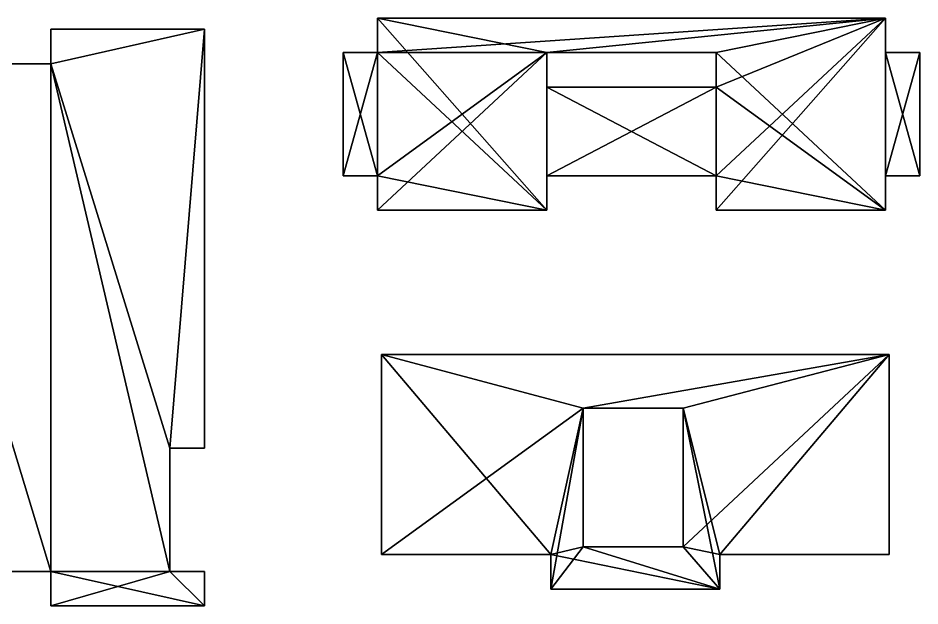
# Model space of a CAD drawing. Extents: x 0 to 733, y -1 to 392.
# Drawn here: x 366.5 to 601, y 239.1 to 392 of the extents above; entities that cross this region are included whole.
import ezdxf

# ---------------------------------------------------------------- set-up
doc = ezdxf.new("R2010")
doc.units = 0
doc.header["$LTSCALE"] = 25.4
doc.layers.get('0').update_dxf_attribs({"linetype": 'CONTINUOUS'})

# ---------------------------------------------------------------- blocks, each defined once
blk = doc.blocks.new('GROUP_7')
at = {"color": 0}
for p, q in [((594, 384, -119.21), (462, 384, -119.21)), ((462, 384, -110.21), (462, 384, -119.21)), ((594, 384, -110.21), (462, 384, -110.21)), ((462, 375, -110.21), (462, 384, -110.21)), ((462, 384, -110.21), (462, 384, -119.21)), ((462, 375, -119.21), (462, 384, -119.21)), ((594, 384, -110.21), (462, 384, -110.21)), ((462, 375, -110.21), (462, 384, -110.21)), ((462, 375, -119.21), (462, 384, -119.21)), ((594, 384, -119.21), (462, 384, -119.21)), ((594, 384, -110.21), (594, 384, -119.21)), ((594, 384, -110.21), (594, 375, -110.21)), ((594, 384, -110.21), (594, 375, -110.21)), ((594, 384, -119.21), (594, 375, -119.21)), ((594, 384, -110.21), (594, 384, -119.21)), ((594, 384, -119.21), (594, 375, -119.21)), ((453, 375, -110.21), (453, 375, -119.21)), ((453, 375, -119.21), (453, 343, -119.21)), ((453, 375, -110.21), (453, 343, -110.21)), ((453, 375, -110.21), (462, 375, -110.21)), ((453, 375, -110.21), (453, 343, -110.21)), ((453, 375, -110.21), (462, 375, -110.21)), ((453, 375, -119.21), (462, 375, -119.21)), ((453, 375, -110.21), (453, 375, -119.21)), ((453, 375, -119.21), (453, 343, -119.21)), ((453, 375, -119.21), (462, 375, -119.21)), ((462, 375, -110.21), (462, 375, -119.21)), ((462, 375, -110.21), (462, 375, -119.21)), ((550, 375, -110.21), (506, 375, -110.21)), ((506, 375, -110.21), (506, 366, -110.21)), ((550, 375, -110.21), (506, 375, -110.21)), ((506, 375, -110.21), (506, 375, -119.21)), ((550, 375, -119.21), (506, 375, -119.21)), ((506, 375, -110.21), (506, 366, -110.21)), ((506, 375, -119.21), (506, 366, -119.21)), ((506, 375, -110.21), (506, 375, -119.21)), ((550, 375, -119.21), (506, 375, -119.21)), ((506, 375, -119.21), (506, 366, -119.21)), ((550, 366, -110.21), (550, 375, -110.21)), ((550, 366, -110.21), (550, 375, -110.21)), ((550, 375, -110.21), (550, 375, -119.21)), ((550, 366, -119.21), (550, 375, -119.21)), ((550, 375, -110.21), (550, 375, -119.21)), ((550, 366, -119.21), (550, 375, -119.21)), ((594, 375, -110.21), (603, 375, -110.21)), ((594, 375, -119.21), (603, 375, -119.21)), ((594, 375, -110.21), (594, 375, -119.21)), ((594, 375, -110.21), (603, 375, -110.21)), ((594, 375, -110.21), (594, 375, -119.21)), ((594, 375, -119.21), (603, 375, -119.21)), ((603, 375, -110.21), (603, 375, -119.21)), ((603, 343, -119.21), (603, 375, -119.21)), ((603, 375, -110.21), (603, 375, -119.21)), ((603, 343, -110.21), (603, 375, -110.21)), ((603, 343, -110.21), (603, 375, -110.21)), ((603, 343, -119.21), (603, 375, -119.21)), ((506, 366, -110.21), (550, 366, -110.21)), ((506, 366, -110.21), (550, 366, -110.21)), ((506, 366, -119.21), (550, 366, -119.21)), ((506, 366, -110.21), (506, 366, -119.21)), ((506, 366, -110.21), (506, 366, -119.21)), ((506, 366, -119.21), (550, 366, -119.21)), ((550, 366, -110.21), (550, 366, -119.21)), ((550, 366, -110.21), (550, 366, -119.21)), ((453, 343, -110.21), (453, 343, -119.21)), ((453, 343, -110.21), (462, 343, -110.21)), ((453, 343, -110.21), (462, 343, -110.21)), ((453, 343, -110.21), (453, 343, -119.21)), ((453, 343, -119.21), (462, 343, -119.21)), ((453, 343, -119.21), (462, 343, -119.21)), ((462, 343, -110.21), (462, 334, -110.21)), ((462, 343, -110.21), (462, 334, -110.21)), ((462, 343, -110.21), (462, 343, -119.21)), ((462, 343, -119.21), (462, 334, -119.21)), ((462, 343, -110.21), (462, 343, -119.21)), ((462, 343, -119.21), (462, 334, -119.21)), ((506, 343, -110.21), (550, 343, -110.21)), ((506, 343, -110.21), (506, 343, -119.21)), ((506, 343, -119.21), (550, 343, -119.21)), ((506, 334, -110.21), (506, 343, -110.21)), ((506, 343, -110.21), (550, 343, -110.21)), ((506, 334, -110.21), (506, 343, -110.21)), ((506, 334, -119.21), (506, 343, -119.21)), ((506, 343, -110.21), (506, 343, -119.21)), ((506, 343, -119.21), (550, 343, -119.21)), ((506, 334, -119.21), (506, 343, -119.21)), ((550, 343, -110.21), (550, 343, -119.21)), ((550, 343, -110.21), (550, 334, -110.21)), ((550, 343, -110.21), (550, 334, -110.21)), ((550, 343, -110.21), (550, 343, -119.21)), ((550, 343, -119.21), (550, 334, -119.21)), ((550, 343, -119.21), (550, 334, -119.21)), ((594, 334, -110.21), (594, 343, -110.21)), ((594, 343, -110.21), (603, 343, -110.21)), ((594, 334, -110.21), (594, 343, -110.21)), ((594, 334, -119.21), (594, 343, -119.21)), ((594, 343, -110.21), (594, 343, -119.21)), ((594, 343, -110.21), (603, 343, -110.21)), ((594, 343, -110.21), (594, 343, -119.21)), ((594, 343, -119.21), (603, 343, -119.21)), ((594, 343, -119.21), (603, 343, -119.21)), ((594, 334, -119.21), (594, 343, -119.21)), ((603, 343, -110.21), (603, 343, -119.21)), ((603, 343, -110.21), (603, 343, -119.21)), ((462, 334, -110.21), (462, 334, -119.21)), ((462, 334, -119.21), (506, 334, -119.21)), ((462, 334, -110.21), (506, 334, -110.21)), ((462, 334, -110.21), (506, 334, -110.21)), ((462, 334, -110.21), (462, 334, -119.21)), ((462, 334, -119.21), (506, 334, -119.21)), ((506, 334, -110.21), (506, 334, -119.21)), ((506, 334, -110.21), (506, 334, -119.21)), ((550, 334, -110.21), (594, 334, -110.21)), ((550, 334, -110.21), (550, 334, -119.21)), ((550, 334, -119.21), (594, 334, -119.21)), ((550, 334, -110.21), (594, 334, -110.21)), ((550, 334, -110.21), (550, 334, -119.21)), ((550, 334, -119.21), (594, 334, -119.21)), ((594, 334, -110.21), (594, 334, -119.21)), ((594, 334, -110.21), (594, 334, -119.21))]:
    blk.add_line(p, q, dxfattribs=at)
mesh = blk.add_polyface(dxfattribs=at)
corners = [(594, 334, -110.21), (550, 343, -110.21), (550, 334, -110.21), (550, 366, -110.21), (550, 375, -110.21), (603, 343, -110.21), (594, 375, -110.21), (594, 343, -110.21), (603, 375, -110.21), (506, 334, -110.21), (462, 343, -110.21), (462, 334, -110.21), (462, 375, -110.21), (462, 384, -110.21), (506, 375, -110.21), (594, 384, -110.21), (506, 343, -110.21), (506, 366, -110.21), (453, 375, -110.21), (453, 343, -110.21)]
mesh.append_faces([[corners[k] for k in face] for face in [(0, 1, 2), (6, 5, 8), (9, 10, 11), (10, 18, 19)]], dxfattribs={"vtx0": -1, "color": 0})
mesh.append_faces([[corners[k] for k in face] for face in [(3, 0, 4), (5, 6, 7), (12, 9, 13), (13, 14, 15), (14, 16, 17), (15, 7, 6), (1, 17, 16), (17, 1, 3), (18, 10, 12)]], dxfattribs={"vtx0": -1, "vtx1": -1, "color": 0})
mesh.append_faces([[corners[k] for k in face] for face in [(1, 0, 3), (10, 9, 12), (13, 9, 14), (15, 4, 0)]], dxfattribs={"vtx0": -1, "vtx1": -1, "vtx2": -1, "color": 0})
mesh.append_faces([[corners[k] for k in face] for face in [(14, 9, 16), (15, 14, 4), (15, 0, 7)]], dxfattribs={"vtx0": -1, "vtx2": -1, "color": 0})
mesh = blk.add_polyface(dxfattribs=at)
corners = [(603, 375, -119.21), (594, 343, -119.21), (594, 375, -119.21), (603, 343, -119.21), (594, 384, -119.21), (462, 375, -119.21), (462, 384, -119.21), (506, 375, -119.21), (462, 343, -119.21), (462, 334, -119.21), (550, 375, -119.21), (550, 366, -119.21), (550, 343, -119.21), (550, 334, -119.21), (594, 334, -119.21), (506, 343, -119.21), (506, 366, -119.21), (506, 334, -119.21), (453, 343, -119.21), (453, 375, -119.21)]
mesh.append_faces([[corners[k] for k in face] for face in [(1, 0, 3), (4, 5, 6), (5, 18, 19)]], dxfattribs={"vtx0": -1, "color": 0})
mesh.append_faces([[corners[k] for k in face] for face in [(0, 1, 2), (8, 7, 9), (7, 4, 10), (10, 4, 11), (12, 4, 13), (13, 4, 14), (14, 2, 1), (11, 15, 16), (15, 11, 12), (17, 16, 15), (18, 5, 8)]], dxfattribs={"vtx0": -1, "vtx1": -1, "color": 0})
mesh.append_faces([[corners[k] for k in face] for face in [(5, 4, 7), (5, 7, 8), (11, 4, 12)]], dxfattribs={"vtx0": -1, "vtx1": -1, "vtx2": -1, "color": 0})
mesh.append_faces([[corners[k] for k in face] for face in [(14, 4, 2), (7, 17, 9), (17, 7, 16)]], dxfattribs={"vtx0": -1, "vtx2": -1, "color": 0})
mesh = blk.add_polyface(dxfattribs=at)
corners = [(462, 384, -110.21), (594, 384, -119.21), (462, 384, -119.21), (594, 384, -110.21)]
mesh.append_faces([[corners[k] for k in face] for face in [(0, 1, 2), (1, 0, 3)]], dxfattribs={"vtx0": -1, "color": 0})
mesh = blk.add_polyface(dxfattribs=at)
corners = [(462, 384, -110.21), (462, 375, -119.21), (462, 375, -110.21), (462, 384, -119.21)]
mesh.append_faces([[corners[k] for k in face] for face in [(0, 1, 2), (1, 0, 3)]], dxfattribs={"vtx0": -1, "color": 0})
mesh = blk.add_polyface(dxfattribs=at)
corners = [(594, 384, -119.21), (594, 375, -110.21), (594, 375, -119.21), (594, 384, -110.21)]
mesh.append_faces([[corners[k] for k in face] for face in [(0, 1, 2), (1, 0, 3)]], dxfattribs={"vtx0": -1, "color": 0})
mesh = blk.add_polyface(dxfattribs=at)
corners = [(453, 375, -110.21), (453, 343, -119.21), (453, 343, -110.21), (453, 375, -119.21)]
mesh.append_faces([[corners[k] for k in face] for face in [(0, 1, 2), (1, 0, 3)]], dxfattribs={"vtx0": -1, "color": 0})
mesh = blk.add_polyface(dxfattribs=at)
corners = [(453, 375, -110.21), (462, 375, -119.21), (453, 375, -119.21), (462, 375, -110.21)]
mesh.append_faces([[corners[k] for k in face] for face in [(0, 1, 2), (1, 0, 3)]], dxfattribs={"vtx0": -1, "color": 0})
mesh = blk.add_polyface(dxfattribs=at)
corners = [(550, 375, -110.21), (506, 375, -119.21), (550, 375, -119.21), (506, 375, -110.21)]
mesh.append_faces([[corners[k] for k in face] for face in [(0, 1, 2), (1, 0, 3)]], dxfattribs={"vtx0": -1, "color": 0})
mesh = blk.add_polyface(dxfattribs=at)
corners = [(506, 375, -119.21), (506, 366, -110.21), (506, 366, -119.21), (506, 375, -110.21)]
mesh.append_faces([[corners[k] for k in face] for face in [(0, 1, 2), (1, 0, 3)]], dxfattribs={"vtx0": -1, "color": 0})
mesh = blk.add_polyface(dxfattribs=at)
corners = [(550, 375, -110.21), (550, 366, -119.21), (550, 366, -110.21), (550, 375, -119.21)]
mesh.append_faces([[corners[k] for k in face] for face in [(0, 1, 2), (1, 0, 3)]], dxfattribs={"vtx0": -1, "color": 0})
mesh = blk.add_polyface(dxfattribs=at)
corners = [(594, 375, -110.21), (603, 375, -119.21), (594, 375, -119.21), (603, 375, -110.21)]
mesh.append_faces([[corners[k] for k in face] for face in [(0, 1, 2), (1, 0, 3)]], dxfattribs={"vtx0": -1, "color": 0})
mesh = blk.add_polyface(dxfattribs=at)
corners = [(603, 375, -119.21), (603, 343, -110.21), (603, 343, -119.21), (603, 375, -110.21)]
mesh.append_faces([[corners[k] for k in face] for face in [(0, 1, 2), (1, 0, 3)]], dxfattribs={"vtx0": -1, "color": 0})
mesh = blk.add_polyface(dxfattribs=at)
corners = [(506, 366, -110.21), (550, 366, -119.21), (506, 366, -119.21), (550, 366, -110.21)]
mesh.append_faces([[corners[k] for k in face] for face in [(0, 1, 2), (1, 0, 3)]], dxfattribs={"vtx0": -1, "color": 0})
mesh = blk.add_polyface(dxfattribs=at)
corners = [(462, 343, -110.21), (453, 343, -119.21), (462, 343, -119.21), (453, 343, -110.21)]
mesh.append_faces([[corners[k] for k in face] for face in [(0, 1, 2), (1, 0, 3)]], dxfattribs={"vtx0": -1, "color": 0})
mesh = blk.add_polyface(dxfattribs=at)
corners = [(462, 343, -110.21), (462, 334, -119.21), (462, 334, -110.21), (462, 343, -119.21)]
mesh.append_faces([[corners[k] for k in face] for face in [(0, 1, 2), (1, 0, 3)]], dxfattribs={"vtx0": -1, "color": 0})
mesh = blk.add_polyface(dxfattribs=at)
corners = [(550, 343, -110.21), (506, 343, -119.21), (550, 343, -119.21), (506, 343, -110.21)]
mesh.append_faces([[corners[k] for k in face] for face in [(0, 1, 2), (1, 0, 3)]], dxfattribs={"vtx0": -1, "color": 0})
mesh = blk.add_polyface(dxfattribs=at)
corners = [(506, 343, -119.21), (506, 334, -110.21), (506, 334, -119.21), (506, 343, -110.21)]
mesh.append_faces([[corners[k] for k in face] for face in [(0, 1, 2), (1, 0, 3)]], dxfattribs={"vtx0": -1, "color": 0})
mesh = blk.add_polyface(dxfattribs=at)
corners = [(550, 343, -110.21), (550, 334, -119.21), (550, 334, -110.21), (550, 343, -119.21)]
mesh.append_faces([[corners[k] for k in face] for face in [(0, 1, 2), (1, 0, 3)]], dxfattribs={"vtx0": -1, "color": 0})
mesh = blk.add_polyface(dxfattribs=at)
corners = [(594, 343, -119.21), (594, 334, -110.21), (594, 334, -119.21), (594, 343, -110.21)]
mesh.append_faces([[corners[k] for k in face] for face in [(0, 1, 2), (1, 0, 3)]], dxfattribs={"vtx0": -1, "color": 0})
mesh = blk.add_polyface(dxfattribs=at)
corners = [(603, 343, -110.21), (594, 343, -119.21), (603, 343, -119.21), (594, 343, -110.21)]
mesh.append_faces([[corners[k] for k in face] for face in [(0, 1, 2), (1, 0, 3)]], dxfattribs={"vtx0": -1, "color": 0})
mesh = blk.add_polyface(dxfattribs=at)
corners = [(506, 334, -110.21), (462, 334, -119.21), (506, 334, -119.21), (462, 334, -110.21)]
mesh.append_faces([[corners[k] for k in face] for face in [(0, 1, 2), (1, 0, 3)]], dxfattribs={"vtx0": -1, "color": 0})
mesh = blk.add_polyface(dxfattribs=at)
corners = [(594, 334, -110.21), (550, 334, -119.21), (594, 334, -119.21), (550, 334, -110.21)]
mesh.append_faces([[corners[k] for k in face] for face in [(0, 1, 2), (1, 0, 3)]], dxfattribs={"vtx0": -1, "color": 0})
blk = doc.blocks.new('GROUP_6')
at = {"color": 0}
for p, q in [((0, -71.03, 9), (40.44, -71.03, 9)), ((0, -80.03, 9), (0, -71.03, 9)), ((0, -80.03, 9), (0, -71.03, 9)), ((0, -71.03, 9), (0, -71.03)), ((0, -80.03), (0, -71.03)), ((0, -71.03, 9), (40.44, -71.03, 9)), ((0, -71.03), (40.44, -71.03)), ((0, -71.03, 9), (0, -71.03)), ((0, -80.03), (0, -71.03)), ((0, -71.03), (40.44, -71.03)), ((40.44, -71.03), (40.44, -80.03)), ((40.44, -71.03), (40.44, -71.03, 9)), ((40.44, -71.03, 9), (40.44, -80.03, 9)), ((40.44, -71.03, 9), (40.44, -80.03, 9)), ((40.44, -71.03), (40.44, -71.03, 9)), ((40.44, -71.03), (40.44, -80.03)), ((80, -71.03, 9), (120, -71.03, 9)), ((80, -80.03, 9), (80, -71.03, 9)), ((80, -71.03), (80, -71.03, 9)), ((80, -71.03, 9), (120, -71.03, 9)), ((80, -71.03), (120, -71.03)), ((80, -80.03), (80, -71.03)), ((80, -80.03, 9), (80, -71.03, 9)), ((80, -71.03), (80, -71.03, 9)), ((80, -80.03), (80, -71.03)), ((80, -71.03), (120, -71.03)), ((120, -71.03, 9), (120, -80.03, 9)), ((120, -71.03), (120, -71.03, 9)), ((120, -71.03), (120, -80.03)), ((120, -71.03), (120, -71.03, 9)), ((120, -71.03, 9), (120, -80.03, 9)), ((120, -71.03), (120, -80.03)), ((160, -71.03, 9), (200, -71.03, 9)), ((160, -80.03, 9), (160, -71.03, 9)), ((160, -80.03), (160, -71.03)), ((160, -80.03, 9), (160, -71.03, 9)), ((160, -71.03), (160, -71.03, 9)), ((160, -71.03), (160, -71.03, 9)), ((160, -71.03, 9), (200, -71.03, 9)), ((160, -71.03), (200, -71.03)), ((160, -80.03), (160, -71.03)), ((160, -71.03), (200, -71.03)), ((200, -180.03, 9), (200, -71.03, 9)), ((200, -71.03, 9), (200, -71.03)), ((200, -180.03), (200, -71.03)), ((200, -180.03, 9), (200, -71.03, 9)), ((200, -180.03), (200, -71.03)), ((200, -71.03, 9), (200, -71.03)), ((9, -80.03), (0, -80.03)), ((9, -80.03, 9), (0, -80.03, 9)), ((0, -80.03), (0, -80.03, 9)), ((9, -80.03, 9), (0, -80.03, 9)), ((0, -80.03), (0, -80.03, 9)), ((9, -80.03), (0, -80.03)), ((9, -80.03), (9, -80.03, 9)), ((9, -101.03, 9), (9, -80.03, 9)), ((9, -101.03), (9, -80.03)), ((9, -101.03, 9), (9, -80.03, 9)), ((9, -80.03), (9, -80.03, 9)), ((9, -101.03), (9, -80.03)), ((40.44, -80.03), (40.44, -80.03, 9)), ((40.44, -80.03), (80, -80.03)), ((40.44, -80.03), (40.44, -80.03, 9)), ((40.44, -80.03, 9), (80, -80.03, 9)), ((40.44, -80.03, 9), (80, -80.03, 9)), ((40.44, -80.03), (80, -80.03)), ((80, -80.03), (80, -80.03, 9)), ((80, -80.03), (80, -80.03, 9)), ((120, -80.03), (160, -80.03)), ((120, -80.03), (120, -80.03, 9)), ((120, -80.03, 9), (160, -80.03, 9)), ((120, -80.03, 9), (160, -80.03, 9)), ((120, -80.03), (120, -80.03, 9)), ((120, -80.03), (160, -80.03)), ((160, -80.03), (160, -80.03, 9)), ((160, -80.03), (160, -80.03, 9)), ((0, -101.03), (9, -101.03)), ((0, -101.03), (0, -101.03, 9)), ((0, -101.03, 9), (9, -101.03, 9)), ((0, -101.03, 9), (9, -101.03, 9)), ((0, -131.03, 9), (0, -101.03, 9)), ((0, -131.03, 9), (0, -101.03, 9)), ((0, -101.03), (0, -101.03, 9)), ((0, -131.03), (0, -101.03)), ((0, -131.03), (0, -101.03)), ((0, -101.03), (9, -101.03)), ((9, -101.03), (9, -101.03, 9)), ((9, -101.03), (9, -101.03, 9)), ((9, -131.03), (0, -131.03)), ((9, -131.03, 9), (0, -131.03, 9)), ((0, -131.03), (0, -131.03, 9)), ((9, -131.03, 9), (0, -131.03, 9)), ((0, -131.03), (0, -131.03, 9)), ((9, -131.03), (0, -131.03)), ((9, -131.03), (9, -131.03, 9)), ((9, -161.03, 9), (9, -131.03, 9)), ((9, -161.03), (9, -131.03)), ((9, -161.03, 9), (9, -131.03, 9)), ((9, -131.03), (9, -131.03, 9)), ((9, -161.03), (9, -131.03)), ((0, -191.03, 9), (0, -161.03, 9)), ((0, -161.03), (0, -161.03, 9)), ((0, -191.03), (0, -161.03)), ((0, -161.03), (9, -161.03)), ((0, -161.03), (0, -161.03, 9)), ((0, -161.03, 9), (9, -161.03, 9)), ((0, -161.03, 9), (9, -161.03, 9)), ((0, -191.03, 9), (0, -161.03, 9)), ((0, -191.03), (0, -161.03)), ((0, -161.03), (9, -161.03)), ((9, -161.03), (9, -161.03, 9)), ((9, -161.03), (9, -161.03, 9)), ((191, -180.03, 9), (191, -212.03, 9)), ((191, -180.03), (191, -212.03)), ((191, -180.03, 9), (191, -180.03)), ((191, -180.03, 9), (191, -212.03, 9)), ((191, -180.03, 9), (200, -180.03, 9)), ((200, -180.03), (191, -180.03)), ((191, -180.03), (191, -212.03)), ((200, -180.03), (191, -180.03)), ((191, -180.03, 9), (200, -180.03, 9)), ((191, -180.03, 9), (191, -180.03)), ((200, -180.03, 9), (200, -180.03)), ((200, -180.03, 9), (200, -180.03)), ((0, -191.03), (0, -191.03, 9)), ((9, -191.03, 9), (0, -191.03, 9)), ((9, -191.03), (0, -191.03)), ((9, -191.03, 9), (0, -191.03, 9)), ((0, -191.03), (0, -191.03, 9)), ((9, -191.03), (0, -191.03)), ((9, -192.03, 9), (9, -191.03, 9)), ((9, -192.03), (9, -191.03)), ((9, -192.03, 9), (9, -191.03, 9)), ((9, -191.03), (9, -191.03, 9)), ((9, -191.03), (9, -191.03, 9)), ((9, -192.03), (9, -191.03)), ((9, -212.03, 9), (9, -192.03, 9)), ((9, -192.03), (9, -192.03, 9)), ((9, -212.03), (9, -192.03)), ((9, -212.03, 9), (9, -192.03, 9)), ((9, -192.03), (9, -192.03, 9)), ((9, -212.03), (9, -192.03)), ((0, -221.03, 9), (0, -212.03, 9)), ((0, -212.03), (0, -212.03, 9)), ((0, -221.03), (0, -212.03)), ((0, -212.03), (9, -212.03)), ((0, -212.03), (0, -212.03, 9)), ((0, -212.03, 9), (9, -212.03, 9)), ((0, -212.03, 9), (9, -212.03, 9)), ((0, -221.03, 9), (0, -212.03, 9)), ((0, -221.03), (0, -212.03)), ((0, -212.03), (9, -212.03)), ((9, -212.03), (9, -212.03, 9)), ((9, -212.03), (9, -212.03, 9)), ((40, -221.03, 9), (40, -212.03, 9)), ((40, -212.03, 9), (80, -212.03, 9)), ((40, -212.03), (80, -212.03)), ((40, -212.03, 9), (80, -212.03, 9)), ((40, -212.03), (40, -212.03, 9)), ((40, -212.03), (80, -212.03)), ((40, -221.03), (40, -212.03)), ((40, -221.03), (40, -212.03)), ((40, -212.03), (40, -212.03, 9)), ((40, -221.03, 9), (40, -212.03, 9)), ((80, -212.03, 9), (80, -221.03, 9)), ((80, -212.03), (80, -212.03, 9)), ((80, -212.03), (80, -221.03)), ((80, -212.03), (80, -221.03)), ((80, -212.03, 9), (80, -221.03, 9)), ((80, -212.03), (80, -212.03, 9)), ((120, -212.03), (160, -212.03)), ((120, -212.03, 9), (160, -212.03, 9)), ((120, -212.03), (120, -212.03, 9)), ((120, -221.03, 9), (120, -212.03, 9)), ((120, -212.03, 9), (160, -212.03, 9)), ((120, -212.03), (160, -212.03)), ((120, -221.03), (120, -212.03)), ((120, -221.03), (120, -212.03)), ((120, -212.03), (120, -212.03, 9)), ((120, -221.03, 9), (120, -212.03, 9)), ((160, -212.03), (160, -212.03, 9)), ((160, -212.03, 9), (160, -221.03, 9)), ((160, -212.03), (160, -221.03)), ((160, -212.03, 9), (160, -221.03, 9)), ((160, -212.03), (160, -212.03, 9)), ((160, -212.03), (160, -221.03)), ((191, -212.03, 9), (191, -212.03)), ((191, -212.03, 9), (200, -212.03, 9)), ((191, -212.03), (200, -212.03)), ((191, -212.03, 9), (200, -212.03, 9)), ((191, -212.03), (200, -212.03)), ((191, -212.03, 9), (191, -212.03)), ((200, -221.03, 9), (200, -212.03, 9)), ((200, -221.03), (200, -212.03)), ((200, -212.03, 9), (200, -212.03)), ((200, -221.03, 9), (200, -212.03, 9)), ((200, -221.03), (200, -212.03)), ((200, -212.03, 9), (200, -212.03)), ((0, -221.03, 9), (0, -221.03)), ((0, -221.03, 9), (40, -221.03, 9)), ((0, -221.03, 9), (40, -221.03, 9)), ((0, -221.03, 9), (0, -221.03)), ((0, -221.03), (40, -221.03)), ((0, -221.03), (40, -221.03)), ((40, -221.03), (40, -221.03, 9)), ((40, -221.03), (40, -221.03, 9)), ((80, -221.03, 9), (120, -221.03, 9)), ((80, -221.03), (80, -221.03, 9)), ((80, -221.03), (120, -221.03)), ((80, -221.03, 9), (120, -221.03, 9)), ((80, -221.03), (120, -221.03)), ((80, -221.03), (80, -221.03, 9)), ((120, -221.03), (120, -221.03, 9)), ((120, -221.03), (120, -221.03, 9)), ((160, -221.03, 9), (200, -221.03, 9)), ((160, -221.03), (160, -221.03, 9)), ((160, -221.03), (200, -221.03)), ((160, -221.03, 9), (200, -221.03, 9)), ((160, -221.03), (160, -221.03, 9)), ((160, -221.03), (200, -221.03)), ((200, -221.03, 9), (200, -221.03)), ((200, -221.03, 9), (200, -221.03))]:
    blk.add_line(p, q, dxfattribs=at)
mesh = blk.add_polyface(dxfattribs=at)
corners = [(0, -191.03, 9), (9, -161.03, 9), (0, -161.03, 9), (9, -191.03, 9), (9, -192.03, 9), (9, -131.03, 9), (9, -101.03, 9), (9, -80.03, 9), (40, -221.03, 9), (0, -212.03, 9), (0, -221.03, 9), (9, -212.03, 9), (200, -221.03, 9), (160, -212.03, 9), (160, -221.03, 9), (191, -212.03, 9), (160, -80.03, 9), (200, -212.03, 9), (200, -71.03, 9), (160, -71.03, 9), (191, -180.03, 9), (200, -180.03, 9), (120, -221.03, 9), (80, -212.03, 9), (80, -221.03, 9), (80, -80.03, 9), (80, -71.03, 9), (120, -71.03, 9), (120, -212.03, 9), (120, -80.03, 9), (40.44, -80.03, 9), (40, -212.03, 9), (0, -71.03, 9), (0, -80.03, 9), (40.44, -71.03, 9), (0, -101.03, 9), (0, -131.03, 9)]
mesh.append_faces([[corners[k] for k in face] for face in [(0, 1, 2), (8, 9, 10), (12, 13, 14), (15, 12, 17), (16, 18, 19), (18, 20, 21), (22, 23, 24), (7, 32, 33), (5, 35, 36)]], dxfattribs={"vtx0": -1, "color": 0})
mesh.append_faces([[corners[k] for k in face] for face in [(1, 4, 5), (6, 4, 7), (9, 8, 11), (11, 8, 4), (20, 16, 15), (25, 22, 26), (26, 22, 27), (27, 28, 29), (29, 13, 16), (23, 30, 31), (30, 23, 25), (32, 7, 34), (31, 4, 8), (34, 31, 30), (35, 5, 6)]], dxfattribs={"vtx0": -1, "vtx1": -1, "color": 0})
mesh.append_faces([[corners[k] for k in face] for face in [(5, 4, 6), (13, 12, 15), (13, 15, 16), (18, 16, 20), (23, 22, 25), (34, 7, 4), (34, 4, 31)]], dxfattribs={"vtx0": -1, "vtx1": -1, "vtx2": -1, "color": 0})
mesh.append_faces([[corners[k] for k in face] for face in [(1, 0, 3), (1, 3, 4), (27, 22, 28), (29, 28, 13)]], dxfattribs={"vtx0": -1, "vtx2": -1, "color": 0})
mesh = blk.add_polyface(dxfattribs=at)
corners = [(0, -80.03, 9), (0, -71.03), (0, -80.03), (0, -71.03, 9)]
mesh.append_faces([[corners[k] for k in face] for face in [(0, 1, 2), (1, 0, 3)]], dxfattribs={"vtx0": -1, "color": 0})
mesh = blk.add_polyface(dxfattribs=at)
corners = [(0, -71.03, 9), (40.44, -71.03), (0, -71.03), (40.44, -71.03, 9)]
mesh.append_faces([[corners[k] for k in face] for face in [(0, 1, 2), (1, 0, 3)]], dxfattribs={"vtx0": -1, "color": 0})
mesh = blk.add_polyface(dxfattribs=at)
corners = [(9, -191.03), (9, -212.03), (9, -192.03), (0, -221.03), (0, -212.03), (40, -221.03), (0, -161.03), (0, -191.03), (9, -161.03), (9, -131.03), (0, -101.03), (0, -131.03), (9, -101.03), (40.44, -71.03), (0, -80.03), (0, -71.03), (9, -80.03), (40, -212.03), (40.44, -80.03), (200, -71.03), (160, -80.03), (160, -71.03), (191, -180.03), (200, -180.03), (80, -212.03), (80, -80.03), (80, -221.03), (120, -221.03), (80, -71.03), (120, -71.03), (120, -212.03), (120, -80.03), (160, -212.03), (160, -221.03), (191, -212.03), (200, -221.03), (200, -212.03)]
mesh.append_faces([[corners[k] for k in face] for face in [(0, 1, 2), (1, 3, 4), (6, 0, 7), (10, 9, 11), (13, 14, 15), (19, 20, 21), (22, 19, 23), (35, 34, 36)]], dxfattribs={"vtx0": -1, "color": 0})
mesh.append_faces([[corners[k] for k in face] for face in [(3, 1, 5), (14, 13, 16), (16, 13, 12), (24, 25, 26), (26, 25, 27), (27, 29, 30), (30, 31, 32), (32, 20, 33), (33, 34, 35), (34, 20, 22)]], dxfattribs={"vtx0": -1, "vtx1": -1, "color": 0})
mesh.append_faces([[corners[k] for k in face] for face in [(5, 1, 0), (12, 13, 9), (9, 13, 0), (0, 13, 17), (20, 19, 22), (33, 20, 34)]], dxfattribs={"vtx0": -1, "vtx1": -1, "vtx2": -1, "color": 0})
mesh.append_faces([[corners[k] for k in face] for face in [(0, 6, 8), (0, 8, 9), (9, 10, 12), (0, 17, 5), (17, 13, 18), (18, 24, 17), (24, 18, 25), (27, 25, 28), (27, 28, 29), (30, 29, 31), (32, 31, 20)]], dxfattribs={"vtx0": -1, "vtx2": -1, "color": 0})
mesh = blk.add_polyface(dxfattribs=at)
corners = [(40.44, -71.03), (40.44, -80.03, 9), (40.44, -80.03), (40.44, -71.03, 9)]
mesh.append_faces([[corners[k] for k in face] for face in [(0, 1, 2), (1, 0, 3)]], dxfattribs={"vtx0": -1, "color": 0})
mesh = blk.add_polyface(dxfattribs=at)
corners = [(80, -71.03), (120, -71.03, 9), (120, -71.03), (80, -71.03, 9)]
mesh.append_faces([[corners[k] for k in face] for face in [(0, 1, 2), (1, 0, 3)]], dxfattribs={"vtx0": -1, "color": 0})
mesh = blk.add_polyface(dxfattribs=at)
corners = [(80, -71.03, 9), (80, -80.03), (80, -80.03, 9), (80, -71.03)]
mesh.append_faces([[corners[k] for k in face] for face in [(0, 1, 2), (1, 0, 3)]], dxfattribs={"vtx0": -1, "color": 0})
mesh = blk.add_polyface(dxfattribs=at)
corners = [(120, -71.03), (120, -80.03, 9), (120, -80.03), (120, -71.03, 9)]
mesh.append_faces([[corners[k] for k in face] for face in [(0, 1, 2), (1, 0, 3)]], dxfattribs={"vtx0": -1, "color": 0})
mesh = blk.add_polyface(dxfattribs=at)
corners = [(160, -71.03, 9), (160, -80.03), (160, -80.03, 9), (160, -71.03)]
mesh.append_faces([[corners[k] for k in face] for face in [(0, 1, 2), (1, 0, 3)]], dxfattribs={"vtx0": -1, "color": 0})
mesh = blk.add_polyface(dxfattribs=at)
corners = [(160, -71.03, 9), (200, -71.03), (160, -71.03), (200, -71.03, 9)]
mesh.append_faces([[corners[k] for k in face] for face in [(0, 1, 2), (1, 0, 3)]], dxfattribs={"vtx0": -1, "color": 0})
mesh = blk.add_polyface(dxfattribs=at)
corners = [(200, -71.03), (200, -180.03, 9), (200, -180.03), (200, -71.03, 9)]
mesh.append_faces([[corners[k] for k in face] for face in [(0, 1, 2), (1, 0, 3)]], dxfattribs={"vtx0": -1, "color": 0})
mesh = blk.add_polyface(dxfattribs=at)
corners = [(9, -80.03, 9), (0, -80.03), (9, -80.03), (0, -80.03, 9)]
mesh.append_faces([[corners[k] for k in face] for face in [(0, 1, 2), (1, 0, 3)]], dxfattribs={"vtx0": -1, "color": 0})
mesh = blk.add_polyface(dxfattribs=at)
corners = [(9, -101.03, 9), (9, -80.03), (9, -101.03), (9, -80.03, 9)]
mesh.append_faces([[corners[k] for k in face] for face in [(0, 1, 2), (1, 0, 3)]], dxfattribs={"vtx0": -1, "color": 0})
mesh = blk.add_polyface(dxfattribs=at)
corners = [(40.44, -80.03), (80, -80.03, 9), (80, -80.03), (40.44, -80.03, 9)]
mesh.append_faces([[corners[k] for k in face] for face in [(0, 1, 2), (1, 0, 3)]], dxfattribs={"vtx0": -1, "color": 0})
mesh = blk.add_polyface(dxfattribs=at)
corners = [(120, -80.03), (160, -80.03, 9), (160, -80.03), (120, -80.03, 9)]
mesh.append_faces([[corners[k] for k in face] for face in [(0, 1, 2), (1, 0, 3)]], dxfattribs={"vtx0": -1, "color": 0})
mesh = blk.add_polyface(dxfattribs=at)
corners = [(0, -101.03), (9, -101.03, 9), (9, -101.03), (0, -101.03, 9)]
mesh.append_faces([[corners[k] for k in face] for face in [(0, 1, 2), (1, 0, 3)]], dxfattribs={"vtx0": -1, "color": 0})
mesh = blk.add_polyface(dxfattribs=at)
corners = [(0, -131.03, 9), (0, -101.03), (0, -131.03), (0, -101.03, 9)]
mesh.append_faces([[corners[k] for k in face] for face in [(0, 1, 2), (1, 0, 3)]], dxfattribs={"vtx0": -1, "color": 0})
mesh = blk.add_polyface(dxfattribs=at)
corners = [(9, -131.03, 9), (0, -131.03), (9, -131.03), (0, -131.03, 9)]
mesh.append_faces([[corners[k] for k in face] for face in [(0, 1, 2), (1, 0, 3)]], dxfattribs={"vtx0": -1, "color": 0})
mesh = blk.add_polyface(dxfattribs=at)
corners = [(9, -131.03, 9), (9, -161.03), (9, -161.03, 9), (9, -131.03)]
mesh.append_faces([[corners[k] for k in face] for face in [(0, 1, 2), (1, 0, 3)]], dxfattribs={"vtx0": -1, "color": 0})
mesh = blk.add_polyface(dxfattribs=at)
corners = [(0, -161.03, 9), (0, -191.03), (0, -191.03, 9), (0, -161.03)]
mesh.append_faces([[corners[k] for k in face] for face in [(0, 1, 2), (1, 0, 3)]], dxfattribs={"vtx0": -1, "color": 0})
mesh = blk.add_polyface(dxfattribs=at)
corners = [(0, -161.03), (9, -161.03, 9), (9, -161.03), (0, -161.03, 9)]
mesh.append_faces([[corners[k] for k in face] for face in [(0, 1, 2), (1, 0, 3)]], dxfattribs={"vtx0": -1, "color": 0})
mesh = blk.add_polyface(dxfattribs=at)
corners = [(191, -180.03), (191, -212.03, 9), (191, -212.03), (191, -180.03, 9)]
mesh.append_faces([[corners[k] for k in face] for face in [(0, 1, 2), (1, 0, 3)]], dxfattribs={"vtx0": -1, "color": 0})
mesh = blk.add_polyface(dxfattribs=at)
corners = [(200, -180.03), (191, -180.03, 9), (191, -180.03), (200, -180.03, 9)]
mesh.append_faces([[corners[k] for k in face] for face in [(0, 1, 2), (1, 0, 3)]], dxfattribs={"vtx0": -1, "color": 0})
mesh = blk.add_polyface(dxfattribs=at)
corners = [(9, -191.03, 9), (0, -191.03), (9, -191.03), (0, -191.03, 9)]
mesh.append_faces([[corners[k] for k in face] for face in [(0, 1, 2), (1, 0, 3)]], dxfattribs={"vtx0": -1, "color": 0})
mesh = blk.add_polyface(dxfattribs=at)
corners = [(9, -191.03, 9), (9, -192.03), (9, -192.03, 9), (9, -191.03)]
mesh.append_faces([[corners[k] for k in face] for face in [(0, 1, 2), (1, 0, 3)]], dxfattribs={"vtx0": -1, "color": 0})
mesh = blk.add_polyface(dxfattribs=at)
corners = [(9, -212.03, 9), (9, -192.03), (9, -212.03), (9, -192.03, 9)]
mesh.append_faces([[corners[k] for k in face] for face in [(0, 1, 2), (1, 0, 3)]], dxfattribs={"vtx0": -1, "color": 0})
mesh = blk.add_polyface(dxfattribs=at)
corners = [(0, -221.03, 9), (0, -212.03), (0, -221.03), (0, -212.03, 9)]
mesh.append_faces([[corners[k] for k in face] for face in [(0, 1, 2), (1, 0, 3)]], dxfattribs={"vtx0": -1, "color": 0})
mesh = blk.add_polyface(dxfattribs=at)
corners = [(0, -212.03), (9, -212.03, 9), (9, -212.03), (0, -212.03, 9)]
mesh.append_faces([[corners[k] for k in face] for face in [(0, 1, 2), (1, 0, 3)]], dxfattribs={"vtx0": -1, "color": 0})
mesh = blk.add_polyface(dxfattribs=at)
corners = [(80, -212.03, 9), (40, -212.03), (80, -212.03), (40, -212.03, 9)]
mesh.append_faces([[corners[k] for k in face] for face in [(0, 1, 2), (1, 0, 3)]], dxfattribs={"vtx0": -1, "color": 0})
mesh = blk.add_polyface(dxfattribs=at)
corners = [(40, -221.03), (40, -212.03, 9), (40, -221.03, 9), (40, -212.03)]
mesh.append_faces([[corners[k] for k in face] for face in [(0, 1, 2), (1, 0, 3)]], dxfattribs={"vtx0": -1, "color": 0})
mesh = blk.add_polyface(dxfattribs=at)
corners = [(80, -212.03, 9), (80, -221.03), (80, -221.03, 9), (80, -212.03)]
mesh.append_faces([[corners[k] for k in face] for face in [(0, 1, 2), (1, 0, 3)]], dxfattribs={"vtx0": -1, "color": 0})
mesh = blk.add_polyface(dxfattribs=at)
corners = [(160, -212.03, 9), (120, -212.03), (160, -212.03), (120, -212.03, 9)]
mesh.append_faces([[corners[k] for k in face] for face in [(0, 1, 2), (1, 0, 3)]], dxfattribs={"vtx0": -1, "color": 0})
mesh = blk.add_polyface(dxfattribs=at)
corners = [(120, -221.03), (120, -212.03, 9), (120, -221.03, 9), (120, -212.03)]
mesh.append_faces([[corners[k] for k in face] for face in [(0, 1, 2), (1, 0, 3)]], dxfattribs={"vtx0": -1, "color": 0})
mesh = blk.add_polyface(dxfattribs=at)
corners = [(160, -221.03, 9), (160, -212.03), (160, -221.03), (160, -212.03, 9)]
mesh.append_faces([[corners[k] for k in face] for face in [(0, 1, 2), (1, 0, 3)]], dxfattribs={"vtx0": -1, "color": 0})
mesh = blk.add_polyface(dxfattribs=at)
corners = [(191, -212.03, 9), (200, -212.03), (191, -212.03), (200, -212.03, 9)]
mesh.append_faces([[corners[k] for k in face] for face in [(0, 1, 2), (1, 0, 3)]], dxfattribs={"vtx0": -1, "color": 0})
mesh = blk.add_polyface(dxfattribs=at)
corners = [(200, -221.03), (200, -212.03, 9), (200, -221.03, 9), (200, -212.03)]
mesh.append_faces([[corners[k] for k in face] for face in [(0, 1, 2), (1, 0, 3)]], dxfattribs={"vtx0": -1, "color": 0})
mesh = blk.add_polyface(dxfattribs=at)
corners = [(40, -221.03, 9), (0, -221.03), (40, -221.03), (0, -221.03, 9)]
mesh.append_faces([[corners[k] for k in face] for face in [(0, 1, 2), (1, 0, 3)]], dxfattribs={"vtx0": -1, "color": 0})
mesh = blk.add_polyface(dxfattribs=at)
corners = [(120, -221.03, 9), (80, -221.03), (120, -221.03), (80, -221.03, 9)]
mesh.append_faces([[corners[k] for k in face] for face in [(0, 1, 2), (1, 0, 3)]], dxfattribs={"vtx0": -1, "color": 0})
mesh = blk.add_polyface(dxfattribs=at)
corners = [(200, -221.03), (160, -221.03, 9), (160, -221.03), (200, -221.03, 9)]
mesh.append_faces([[corners[k] for k in face] for face in [(0, 1, 2), (1, 0, 3)]], dxfattribs={"vtx0": -1, "color": 0})

msp = doc.modelspace()

# ---------------------------------------------------------------- linework, layer by layer
at = {"color": 0}
for p, q in [((461, 252.5), (461, 304.5)), ((461, 252.5, 9), (461, 304.5, 9)), ((461, 304.5, 9), (461, 304.5)), ((461, 304.5), (593, 304.5)), ((461, 252.5), (461, 304.5)), ((461, 252.5, 9), (461, 304.5, 9)), ((593, 304.5, 9), (461, 304.5, 9)), ((593, 304.5, 9), (461, 304.5, 9)), ((461, 304.5), (593, 304.5)), ((461, 304.5, 9), (461, 304.5)), ((593, 252.5), (593, 304.5)), ((593, 304.5), (593, 304.5, 9)), ((593, 252.5, 9), (593, 304.5, 9)), ((593, 252.5), (593, 304.5)), ((593, 252.5, 9), (593, 304.5, 9)), ((593, 304.5), (593, 304.5, 9)), ((513.46, 290.5), (513.46, 254.5)), ((513.46, 290.5), (513.46, 290.5, 9)), ((513.46, 290.5, 9), (513.46, 254.5, 9)), ((539.46, 290.5), (513.46, 290.5)), ((539.46, 290.5, 9), (513.46, 290.5, 9)), ((513.46, 290.5), (513.46, 290.5, 9)), ((539.46, 290.5), (513.46, 290.5)), ((513.46, 290.5), (513.46, 254.5)), ((513.46, 290.5, 9), (513.46, 254.5, 9)), ((539.46, 290.5, 9), (513.46, 290.5, 9)), ((539.46, 254.5), (539.46, 290.5)), ((539.46, 254.5, 9), (539.46, 290.5, 9)), ((539.46, 290.5), (539.46, 290.5, 9)), ((539.46, 290.5), (539.46, 290.5, 9)), ((539.46, 254.5), (539.46, 290.5)), ((539.46, 254.5, 9), (539.46, 290.5, 9)), ((513.46, 254.5), (513.46, 254.5, 9)), ((513.46, 254.5), (539.46, 254.5)), ((513.46, 254.5), (513.46, 254.5, 9)), ((513.46, 254.5, 9), (539.46, 254.5, 9)), ((513.46, 254.5), (539.46, 254.5)), ((513.46, 254.5, 9), (539.46, 254.5, 9)), ((539.46, 254.5), (539.46, 254.5, 9)), ((539.46, 254.5), (539.46, 254.5, 9)), ((461, 252.5, 9), (461, 252.5)), ((505, 252.5, 9), (461, 252.5, 9)), ((461, 252.5, 9), (461, 252.5)), ((505, 252.5), (461, 252.5)), ((505, 252.5), (461, 252.5)), ((505, 252.5, 9), (461, 252.5, 9)), ((505, 252.5, 9), (505, 243.5, 9)), ((505, 252.5, 9), (505, 252.5)), ((505, 252.5), (505, 243.5)), ((505, 252.5, 9), (505, 252.5)), ((505, 252.5), (505, 243.5)), ((505, 252.5, 9), (505, 243.5, 9)), ((549, 252.5, 9), (549, 243.5, 9)), ((549, 252.5), (549, 243.5)), ((549, 252.5, 9), (549, 252.5)), ((593, 252.5), (549, 252.5)), ((549, 252.5), (549, 243.5)), ((549, 252.5, 9), (549, 243.5, 9)), ((593, 252.5, 9), (549, 252.5, 9)), ((593, 252.5, 9), (549, 252.5, 9)), ((549, 252.5, 9), (549, 252.5)), ((593, 252.5), (549, 252.5)), ((593, 252.5), (593, 252.5, 9)), ((593, 252.5), (593, 252.5, 9)), ((505, 243.5, 9), (505, 243.5)), ((505, 243.5), (549, 243.5)), ((505, 243.5, 9), (505, 243.5)), ((505, 243.5), (549, 243.5)), ((549, 243.5, 9), (505, 243.5, 9)), ((549, 243.5, 9), (505, 243.5, 9)), ((549, 243.5, 9), (549, 243.5)), ((549, 243.5, 9), (549, 243.5))]:
    msp.add_line(p, q, dxfattribs=at)

# ---------------------------------------------------------------- block references
for name, p in [('GROUP_7', (-2, 8, 124)), ('GROUP_6', (215, 460.13, 4.79))]:
    msp.add_blockref(name, p, dxfattribs=at)

# ---------------------------------------------------------------- meshes
mesh = msp.add_polyface(dxfattribs=at)
corners = [(461, 304.5, 9), (461, 252.5), (461, 252.5, 9), (461, 304.5)]
mesh.append_faces([[corners[k] for k in face] for face in [(0, 1, 2), (1, 0, 3)]], dxfattribs={"vtx0": -1, "color": 0})
mesh = msp.add_polyface(dxfattribs=at)
corners = [(461, 304.5), (513.46, 290.5), (461, 252.5), (593, 304.5), (505, 252.5), (505, 243.5), (539.46, 290.5), (539.46, 254.5), (549, 252.5), (593, 252.5), (513.46, 254.5), (549, 243.5)]
mesh.append_faces([[corners[k] for k in face] for face in [(8, 3, 9)]], dxfattribs={"vtx0": -1, "color": 0})
mesh.append_faces([[corners[k] for k in face] for face in [(0, 1, 2), (2, 1, 4), (4, 1, 5), (1, 3, 6), (6, 3, 7), (5, 10, 11), (10, 5, 1), (11, 7, 8)]], dxfattribs={"vtx0": -1, "vtx1": -1, "color": 0})
mesh.append_faces([[corners[k] for k in face] for face in [(7, 3, 8)]], dxfattribs={"vtx0": -1, "vtx1": -1, "vtx2": -1, "color": 0})
mesh.append_faces([[corners[k] for k in face] for face in [(1, 0, 3), (11, 10, 7)]], dxfattribs={"vtx0": -1, "vtx2": -1, "color": 0})
mesh = msp.add_polyface(dxfattribs=at)
corners = [(549, 243.5, 9), (505, 252.5, 9), (505, 243.5, 9), (513.46, 254.5, 9), (539.46, 254.5, 9), (539.46, 290.5, 9), (461, 304.5, 9), (461, 252.5, 9), (513.46, 290.5, 9), (593, 304.5, 9), (549, 252.5, 9), (593, 252.5, 9)]
mesh.append_faces([[corners[k] for k in face] for face in [(0, 1, 2), (1, 6, 7), (9, 10, 11)]], dxfattribs={"vtx0": -1, "color": 0})
mesh.append_faces([[corners[k] for k in face] for face in [(3, 0, 4), (4, 0, 5), (6, 8, 9), (8, 1, 3), (10, 5, 0)]], dxfattribs={"vtx0": -1, "vtx1": -1, "color": 0})
mesh.append_faces([[corners[k] for k in face] for face in [(1, 0, 3), (6, 1, 8), (9, 5, 10)]], dxfattribs={"vtx0": -1, "vtx1": -1, "vtx2": -1, "color": 0})
mesh.append_faces([[corners[k] for k in face] for face in [(9, 8, 5)]], dxfattribs={"vtx0": -1, "vtx2": -1, "color": 0})
mesh = msp.add_polyface(dxfattribs=at)
corners = [(461, 304.5, 9), (593, 304.5), (461, 304.5), (593, 304.5, 9)]
mesh.append_faces([[corners[k] for k in face] for face in [(0, 1, 2), (1, 0, 3)]], dxfattribs={"vtx0": -1, "color": 0})
mesh = msp.add_polyface(dxfattribs=at)
corners = [(593, 252.5), (593, 304.5, 9), (593, 252.5, 9), (593, 304.5)]
mesh.append_faces([[corners[k] for k in face] for face in [(0, 1, 2), (1, 0, 3)]], dxfattribs={"vtx0": -1, "color": 0})
mesh = msp.add_polyface(dxfattribs=at)
corners = [(513.46, 290.5), (513.46, 254.5, 9), (513.46, 254.5), (513.46, 290.5, 9)]
mesh.append_faces([[corners[k] for k in face] for face in [(0, 1, 2), (1, 0, 3)]], dxfattribs={"vtx0": -1, "color": 0})
mesh = msp.add_polyface(dxfattribs=at)
corners = [(539.46, 290.5, 9), (513.46, 290.5), (539.46, 290.5), (513.46, 290.5, 9)]
mesh.append_faces([[corners[k] for k in face] for face in [(0, 1, 2), (1, 0, 3)]], dxfattribs={"vtx0": -1, "color": 0})
mesh = msp.add_polyface(dxfattribs=at)
corners = [(539.46, 290.5, 9), (539.46, 254.5), (539.46, 254.5, 9), (539.46, 290.5)]
mesh.append_faces([[corners[k] for k in face] for face in [(0, 1, 2), (1, 0, 3)]], dxfattribs={"vtx0": -1, "color": 0})
mesh = msp.add_polyface(dxfattribs=at)
corners = [(513.46, 254.5, 9), (539.46, 254.5), (513.46, 254.5), (539.46, 254.5, 9)]
mesh.append_faces([[corners[k] for k in face] for face in [(0, 1, 2), (1, 0, 3)]], dxfattribs={"vtx0": -1, "color": 0})
mesh = msp.add_polyface(dxfattribs=at)
corners = [(505, 252.5, 9), (461, 252.5), (505, 252.5), (461, 252.5, 9)]
mesh.append_faces([[corners[k] for k in face] for face in [(0, 1, 2), (1, 0, 3)]], dxfattribs={"vtx0": -1, "color": 0})
mesh = msp.add_polyface(dxfattribs=at)
corners = [(505, 252.5, 9), (505, 243.5), (505, 243.5, 9), (505, 252.5)]
mesh.append_faces([[corners[k] for k in face] for face in [(0, 1, 2), (1, 0, 3)]], dxfattribs={"vtx0": -1, "color": 0})
mesh = msp.add_polyface(dxfattribs=at)
corners = [(549, 252.5), (549, 243.5, 9), (549, 243.5), (549, 252.5, 9)]
mesh.append_faces([[corners[k] for k in face] for face in [(0, 1, 2), (1, 0, 3)]], dxfattribs={"vtx0": -1, "color": 0})
mesh = msp.add_polyface(dxfattribs=at)
corners = [(593, 252.5, 9), (549, 252.5), (593, 252.5), (549, 252.5, 9)]
mesh.append_faces([[corners[k] for k in face] for face in [(0, 1, 2), (1, 0, 3)]], dxfattribs={"vtx0": -1, "color": 0})
mesh = msp.add_polyface(dxfattribs=at)
corners = [(549, 243.5, 9), (505, 243.5), (549, 243.5), (505, 243.5, 9)]
mesh.append_faces([[corners[k] for k in face] for face in [(0, 1, 2), (1, 0, 3)]], dxfattribs={"vtx0": -1, "color": 0})

doc.saveas('drawing.dxf')
